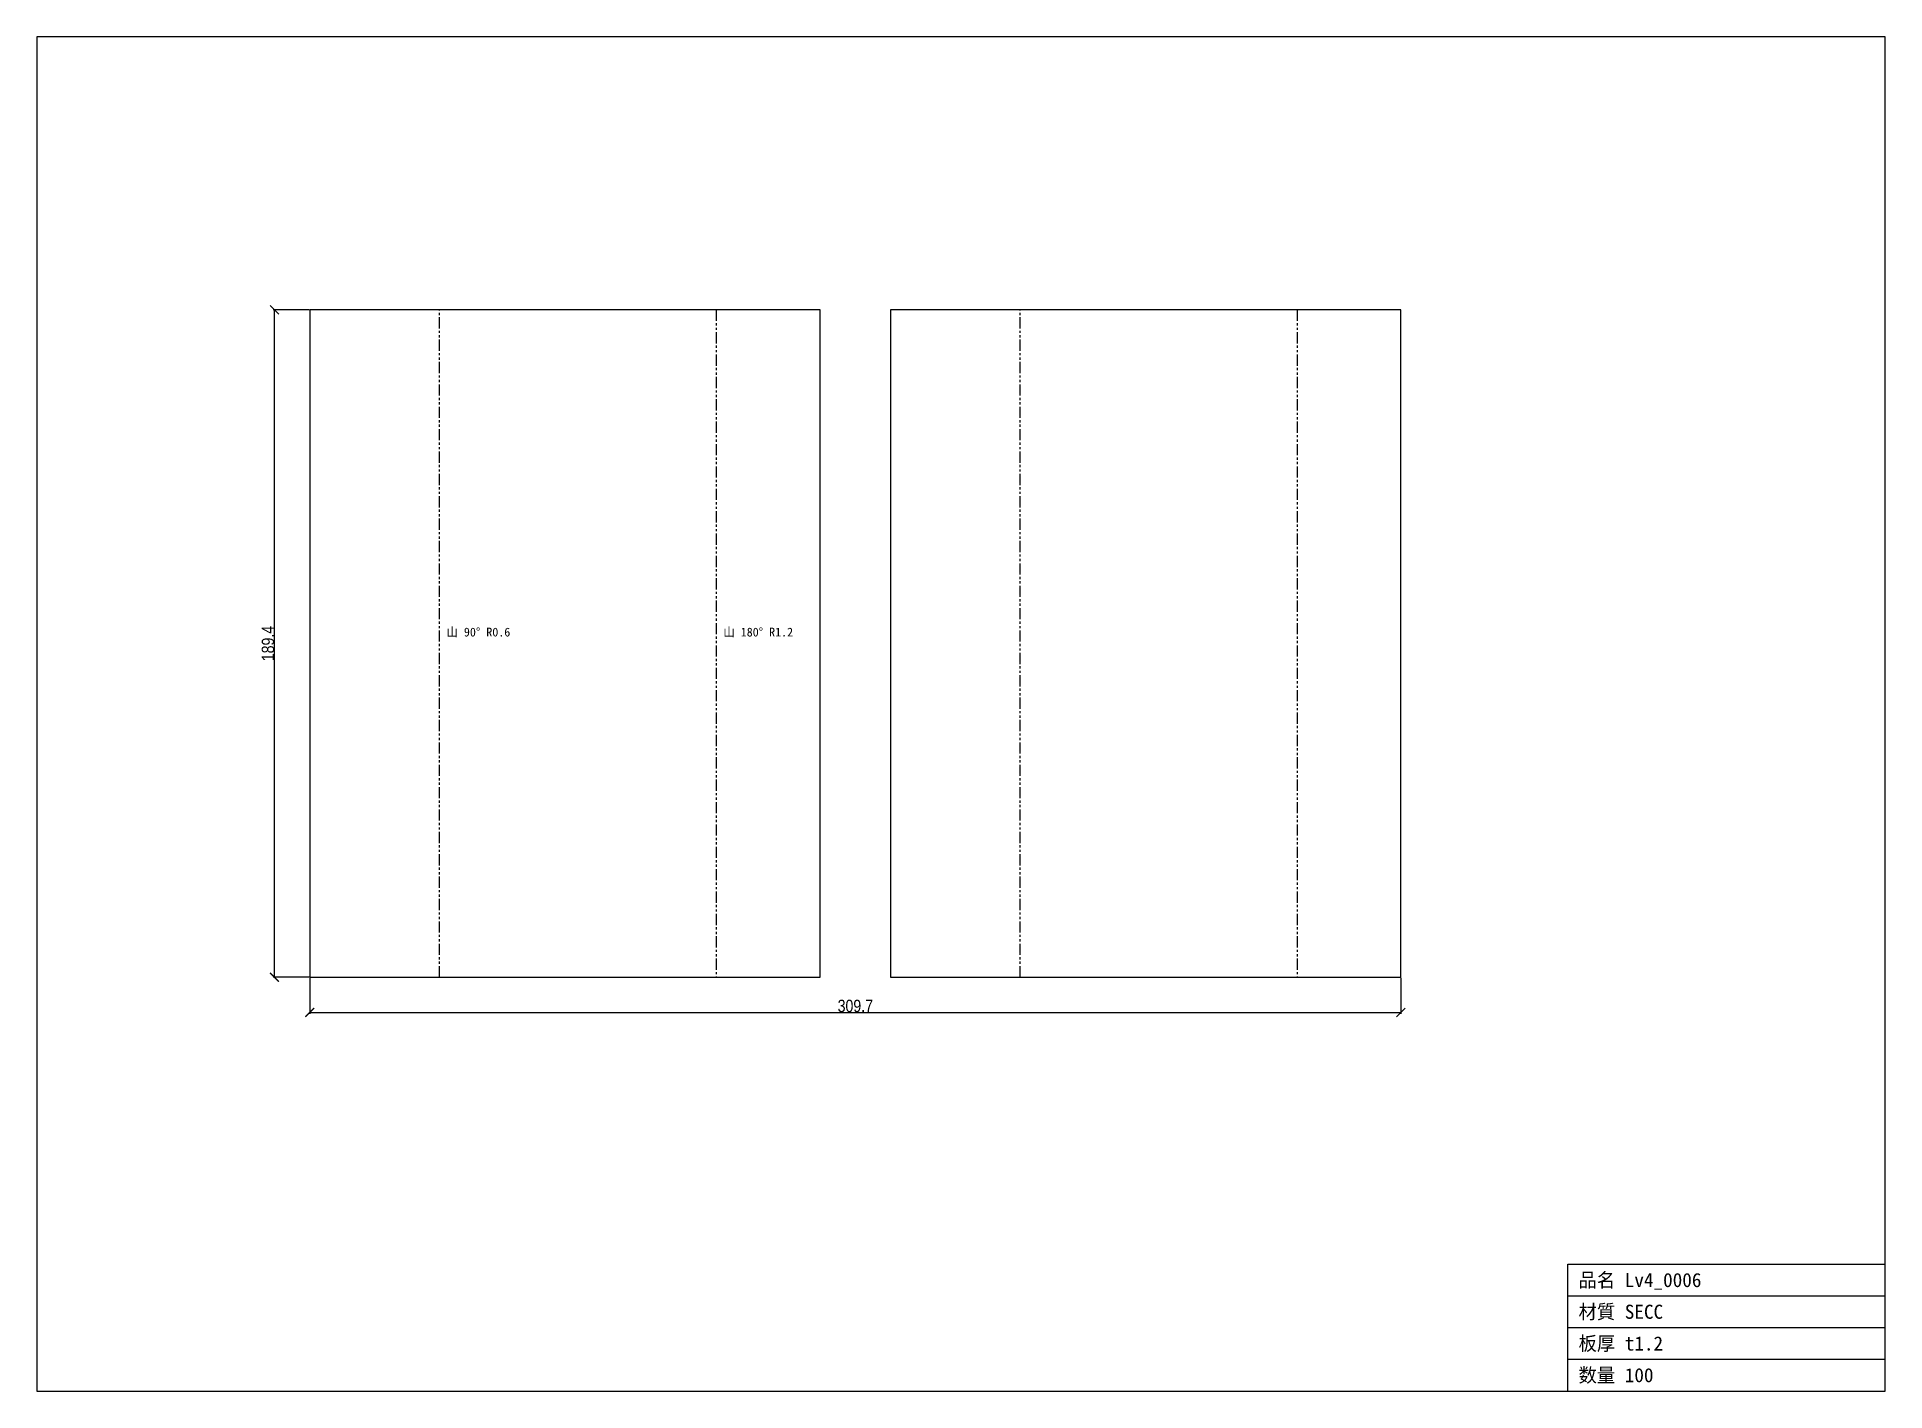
# Model space of a CAD drawing. Header units: millimetres. Extents: x -115 to 409, y -117 to 267.
import ezdxf

# ---------------------------------------------------------------- set-up
doc = ezdxf.new("R2010")
doc.units = ezdxf.units.MM
doc.linetypes.add('PHANTOM', pattern=[6.35, 3.175, -0.635, 0.635, -0.635, 0.635, -0.635])
for name, color, linetype in [('BEND', 7, 'Continuous'), ('CUT', 7, 'Continuous'), ('DIM', 7, 'Continuous'), ('FRAME', 7, 'Continuous'), ('TEXT', 7, 'Continuous')]:
    doc.layers.add(name, color=color, linetype=linetype)
doc.styles.add('OpenSansCondensed-Light', font='OpenSansCondensed-Light.ttf')
doc.dimstyles.new('EZDXF', dxfattribs={"dimtxt": 0.25, "dimasz": 0.175, "dimexe": 0.375, "dimexo": 0.125, "dimgap": 0.1, "dimtad": 1, "dimlfac": 100, "dimzin": 12, "dimdsep": 46, "dimtxsty": 'OpenSansCondensed-Light', "dimblk": 'ARCHTICK', "dimcen": 2.5, "dimazin": 3, "dimtfac": 0.5, "dimtmove": 2, "dimatfit": 3})

# ---------------------------------------------------------------- blocks, each defined once
blk = doc.blocks.new('_ARCHTICK')
at = {"color": 0, "linetype": 'BYBLOCK', "const_width": 0.15}
blk.add_lwpolyline([(-0.5, -0.5), (0.5, 0.5)], dxfattribs=at)

msp = doc.modelspace()

# ---------------------------------------------------------------- linework, layer by layer
at = {"layer": 'BEND', "color": 4, "linetype": 'PHANTOM'}
for p, q in [((-0.94, 0), (-0.94, 189.44)), ((77.64, 189.44), (77.64, 0)), ((163.92, 0), (163.92, 189.44)), ((242.51, 189.44), (242.51, 0))]:
    msp.add_line(p, q, dxfattribs=at)
at = {"layer": 'CUT'}
for p, q in [((-37.75, 189.44), (-37.75, 0)), ((107.11, 189.44), (-37.75, 189.44)), ((107.11, 0), (107.11, 189.44)), ((127.11, 189.44), (127.11, 0)), ((271.98, 189.44), (127.11, 189.44)), ((271.98, 0), (271.98, 189.44)), ((-37.75, 0), (107.11, 0)), ((127.11, 0), (271.98, 0))]:
    msp.add_line(p, q, dxfattribs=at)
at = {"layer": 'FRAME'}
for p, q in [((409.41, 266.87), (-115.18, 266.87)), ((-115.18, 266.87), (-115.18, -117.43)), ((409.41, -117.43), (409.41, 266.87)), ((319.41, -117.43), (319.41, -81.43)), ((319.41, -81.43), (409.41, -81.43)), ((319.41, -90.43), (409.41, -90.43)), ((319.41, -99.43), (409.41, -99.43)), ((319.41, -108.43), (409.41, -108.43)), ((-115.18, -117.43), (409.41, -117.43))]:
    msp.add_line(p, q, dxfattribs=at)

# ---------------------------------------------------------------- texts
at = {"layer": 'TEXT'}
for s, height, p in [('山 90° R0.6', 2.5, (1.06, 96.72)), ('山 180° R1.2', 2.5, (79.64, 96.72)), ('品名 Lv4_0006', 4, (322.41, -87.93)), ('材質 SECC', 4, (322.41, -96.93)), ('板厚 t1.2', 4, (322.41, -105.93)), ('数量 100', 4, (322.41, -114.93))]:
    msp.add_text(s, height=height, dxfattribs=at).set_placement(p)

# ---------------------------------------------------------------- dimensions: what is measured, and where the dimension line sits
at = {"layer": 'DIM'}
msp.add_linear_dim(base=(-47.75, 0), p1=(-37.75, 0), p2=(-37.75, 189.44), angle=90, dimstyle='EZDXF', override={"dimtxt": 3.5, "dimasz": 2.5, "dimdec": 1, "dimlfac": 1}, dxfattribs=at).render()
msp.add_linear_dim(base=(-37.75, -10), p1=(-37.75, 0), p2=(271.98, 0), dimstyle='EZDXF', override={"dimtxt": 3.5, "dimasz": 2.5, "dimdec": 1, "dimlfac": 1}, dxfattribs=at).render()

doc.saveas('drawing.dxf')
